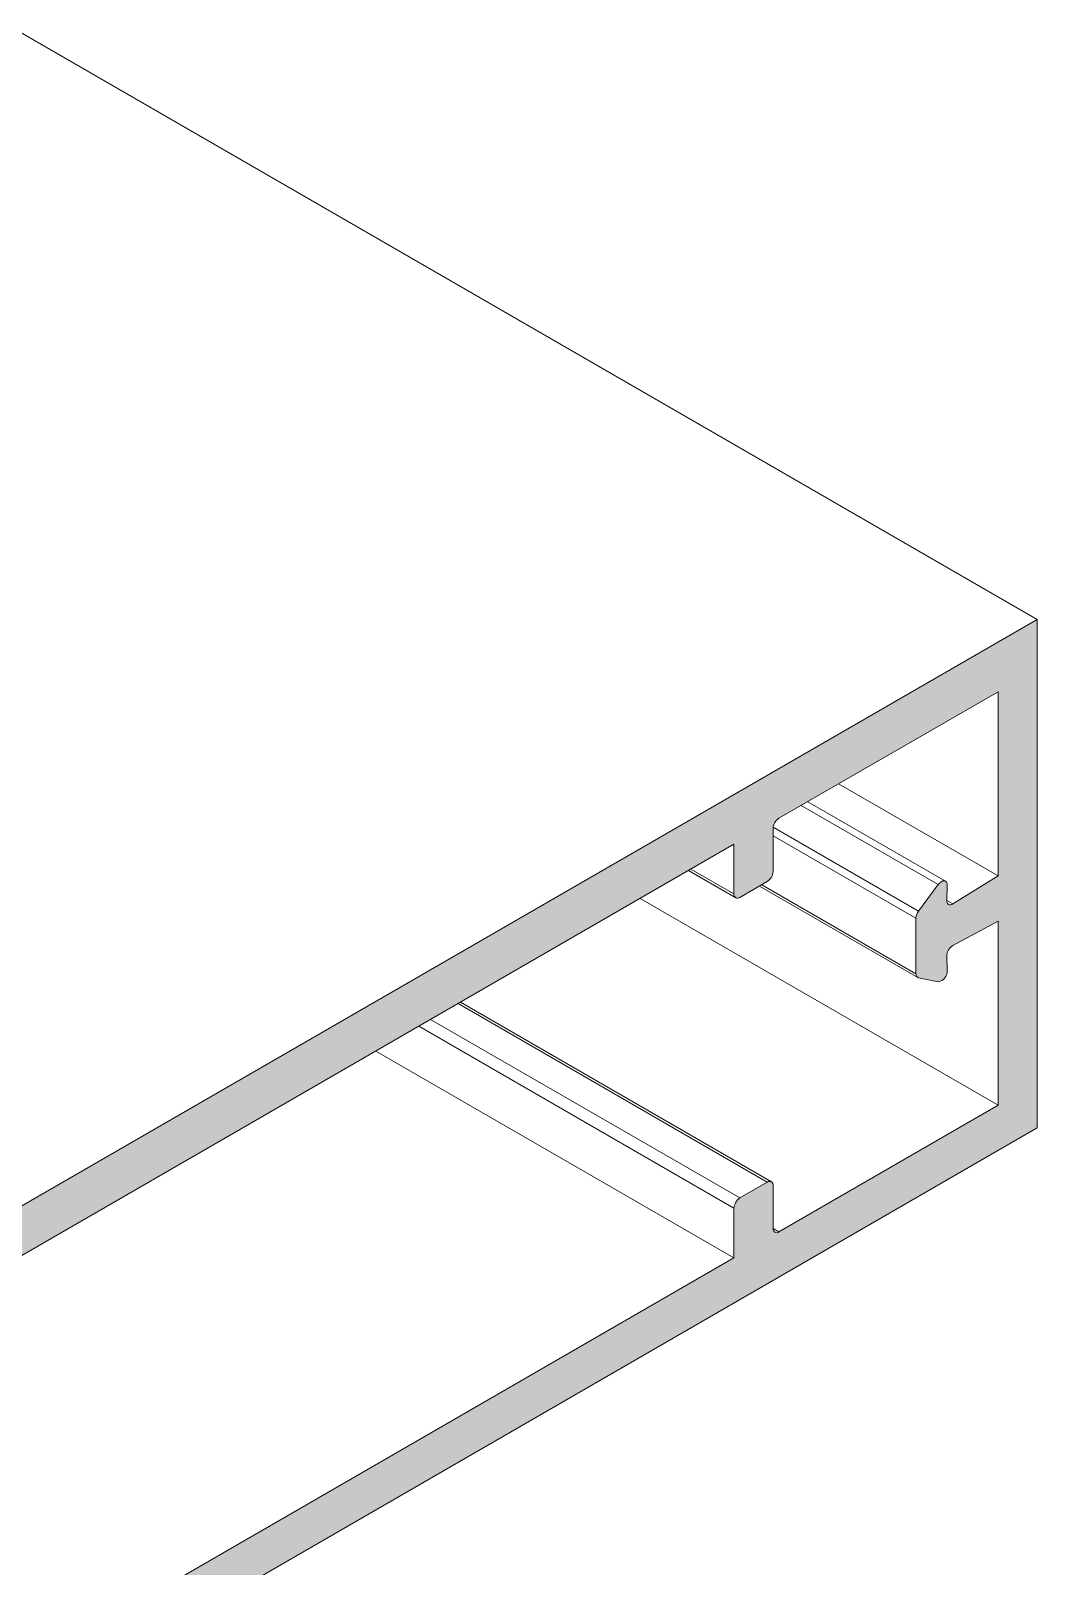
# Model space of a CAD drawing. Header units: millimetres. Extents: x 12 to 3612, y 18 to 315.
# Drawn here: x 427.35 to 447.72, y 97.97 to 129.04 of the extents above; entities that cross this region are included whole.
import ezdxf

# ---------------------------------------------------------------- set-up
doc = ezdxf.new("R2010")
doc.units = ezdxf.units.MM
doc.linetypes.add('SLD-Katı', pattern=[0])

# ---------------------------------------------------------------- blocks, each defined once
blk = doc.blocks.new('MN50ICV_F.G.')
h = blk.add_hatch(color=253)
h.paths.add_polyline_path([(-56.73, 383.815), (-14.748, 408.05), (-14.748, 418.341), (-47.462, 399.455, -0.689991), (-47.581, 399.524), (-47.581, 400.415, -0.080528), (-47.581, 400.439), (-47.581, 402.588), (-49.125, 401.696, 0.243685), (-49.244, 401.491), (-49.244, 400.85, 0.690003), (-49.125, 400.782), (-48.571, 401.102, -0.689911), (-48.452, 401.033), (-48.452, 399.387, -0.243738), (-48.571, 399.181), (-51.175, 397.677, -0.267451), (-51.259, 397.669), (-52.685, 398.492), (-52.706, 398.513), (-52.718, 398.544), (-52.719, 398.583), (-52.711, 398.627), (-52.693, 398.672), (-52.667, 398.714), (-52.636, 398.749), (-52.601, 398.775), (-52.532, 398.815, 0.243738), (-52.413, 399.021), (-52.413, 399.661, 0.689868), (-52.532, 399.73), (-59.152, 395.908, 0.127991), (-59.236, 395.82), (-59.76, 394.911, -0.128103), (-59.844, 394.822), (-60.175, 394.631, -0.689991), (-60.294, 394.7), (-60.294, 394.746, 0.690003), (-60.413, 394.814), (-60.571, 394.723, 0.243738), (-60.69, 394.517), (-60.69, 394.162), (-60.69, 394.146, 0.215657), (-60.655, 394.085), (-60.527, 394.011, 0.267528), (-60.443, 394.02), (-59.681, 394.46), (-59.245, 394.755), (-59.181, 394.793), (-59.117, 394.818), (-59.06, 394.829), (-58.94, 395.116), (-58.814, 394.96), (-58.465, 395.161), (-58.465, 394.384), (-58.346, 394.315), (-58.465, 394.11), (-58.465, 393.332), (-58.591, 393.031), (-58.717, 393.186), (-59.04, 393, -0.062229), (-59.201, 392.864), (-59.304, 392.619), (-59.415, 392.757), (-59.681, 392.63), (-60.443, 392.19, 0.127991), (-60.527, 392.101), (-60.655, 391.879, 0.128039), (-60.69, 391.762), (-60.69, 391.407), (-60.69, 391.384, 0.577245), (-60.571, 391.339), (-60.413, 391.43, 0.243735), (-60.294, 391.636), (-60.294, 391.682, -0.243734), (-60.175, 391.887), (-59.844, 392.078, -0.267708), (-59.76, 392.087), (-59.235, 391.783), (-59.211, 391.775), (-59.184, 391.775), (-59.154, 391.783), (-59.123, 391.799), (-59.093, 391.823), (-59.065, 391.852), (-59.039, 391.887), (-59.018, 391.925), (-58.9, 392.17), (-58.882, 392.197), (-58.861, 392.222), (-58.839, 392.243), (-58.816, 392.259), (-58.793, 392.269), (-58.77, 392.274), (-58.75, 392.274), (-58.732, 392.267), (-58.583, 392.181), (-58.565, 392.174), (-58.544, 392.174), (-58.522, 392.179), (-58.499, 392.189), (-58.476, 392.205), (-58.453, 392.226), (-58.433, 392.251), (-58.415, 392.278), (-58.266, 392.536), (-58.248, 392.563), (-58.228, 392.588), (-58.205, 392.608), (-58.182, 392.625), (-58.159, 392.635), (-58.137, 392.64), (-58.116, 392.639), (-58.098, 392.633), (-57.949, 392.547), (-57.931, 392.54), (-57.911, 392.539), (-57.888, 392.544), (-57.865, 392.555), (-57.842, 392.571), (-57.82, 392.592), (-57.799, 392.616), (-57.781, 392.644), (-57.632, 392.902), (-57.614, 392.929), (-57.594, 392.954), (-57.572, 392.974), (-57.548, 392.99), (-57.525, 393.001), (-57.503, 393.006), (-57.482, 393.005), (-57.464, 392.999), (-57.316, 392.913), (-57.298, 392.906), (-57.277, 392.905), (-57.255, 392.91), (-57.232, 392.921), (-57.208, 392.937), (-57.186, 392.958), (-57.166, 392.982), (-57.147, 393.01), (-56.999, 393.267), (-56.981, 393.295), (-56.96, 393.319), (-56.938, 393.34), (-56.915, 393.356), (-56.891, 393.367), (-56.869, 393.372), (-56.849, 393.371), (-56.831, 393.364), (-56.682, 393.279), (-56.664, 393.272), (-56.643, 393.271), (-56.621, 393.276), (-56.598, 393.287), (-56.575, 393.303), (-56.552, 393.324), (-56.532, 393.348), (-56.514, 393.376), (-56.365, 393.633), (-56.347, 393.661), (-56.326, 393.685), (-56.304, 393.706), (-56.281, 393.722), (-56.258, 393.733), (-56.236, 393.738), (-56.215, 393.737), (-56.197, 393.73), (-56.048, 393.644), (-56.03, 393.638), (-56.01, 393.637), (-55.987, 393.642), (-55.964, 393.653), (-55.941, 393.669), (-55.919, 393.689), (-55.898, 393.714), (-55.88, 393.741), (-55.734, 393.994), (-55.066, 394.379), (-55.066, 392.23), (-54.947, 392.161), (-55.066, 391.955), (-55.066, 389.486), (-56.136, 388.868), (-56.136, 389.554), (-56.334, 389.44, 0.243721), (-56.73, 388.754), (-56.73, 387.474), (-56.695, 387.036), (-56.254, 387.291), (-56.254, 388.022), (-55.462, 388.48), (-55.066, 388.251), (-55.066, 387.199), (-54.947, 387.13), (-55.066, 386.925), (-55.066, 385.415), (-56.254, 384.729), (-56.254, 385.461), (-56.695, 385.207), (-56.73, 384.73)])
h.paths.add_polyline_path([(-54.155, 386.216), (-54.155, 394.585), (-20.887, 413.791), (-20.887, 412.784, 0.689997), (-20.768, 412.716), (-20.214, 413.036, 0.243736), (-20.095, 413.242), (-20.095, 414.111, -0.243733), (-19.976, 414.316), (-15.54, 416.877), (-15.54, 413.15), (-16.458, 412.583, -0.722332), (-16.581, 412.654), (-16.571, 412.961), (-16.575, 412.997), (-16.587, 413.025), (-16.607, 413.043), (-16.633, 413.051), (-16.663, 413.047), (-16.695, 413.032), (-16.727, 413.006), (-16.757, 412.973), (-17.151, 412.438, 0.153974), (-17.204, 412.294), (-17.204, 411.171, 0.368494), (-17.151, 411.087), (-16.757, 411.007, 0.390874), (-16.571, 411.233), (-16.581, 411.53, -0.256297), (-16.458, 411.742), (-15.54, 412.235), (-15.54, 408.508), (-19.976, 405.947, -0.689995), (-20.095, 406.016), (-20.095, 406.885, 0.689991), (-20.214, 406.953), (-20.768, 406.633, 0.243733), (-20.887, 406.427), (-20.887, 405.421)], flags=16)
h.paths.add_polyline_path([(-57.673, 393.798), (-57.673, 395.619), (-57.321, 395.822), (-57.198, 396.122), (-57.083, 395.959), (-56.608, 396.233), (-56.487, 396.527), (-56.366, 396.373), (-55.895, 396.645), (-55.774, 396.939), (-55.653, 396.785), (-55.182, 397.057), (-55.061, 397.35), (-54.94, 397.196), (-54.586, 397.401), (-54.388, 397.744), (-54.057, 397.935, -0.267551), (-53.973, 397.943), (-52.231, 396.937), (-52.21, 396.916), (-52.198, 396.885), (-52.196, 396.846), (-52.205, 396.802), (-52.223, 396.757), (-52.249, 396.715), (-52.28, 396.68), (-52.315, 396.654), (-54.388, 395.457), (-54.586, 395.571), (-55.297, 395.161), (-55.415, 394.855), (-55.534, 395.024), (-56.009, 394.75), (-56.128, 394.443), (-56.247, 394.612), (-56.722, 394.338), (-56.841, 394.032), (-56.96, 394.201), (-57.44, 393.924), (-57.554, 393.629)], flags=16)
h.paths.add_polyline_path([(-59.681, 394.46), (-59.066, 394.814), (-59.06, 394.829), (-59.117, 394.818), (-59.181, 394.793), (-59.245, 394.755)], flags=16)
h.paths.add_polyline_path([(-59.681, 392.63), (-59.415, 392.757), (-59.43, 392.775)], flags=16)
h.paths.add_polyline_path([(-59.201, 392.864, 0.062229), (-59.04, 393), (-59.178, 392.921)], flags=16)
at = {"color": 7, "linetype": 'SLD-Katı', "lineweight": 15, "ltscale": 10}
for p, q in [((-35.382, 430.252), (-14.748, 418.341)), ((-47.462, 399.455), (-14.748, 418.341)), ((-14.748, 418.341), (-14.748, 408.05)), ((-19.976, 414.316), (-15.54, 416.877)), ((-15.54, 416.877), (-15.54, 413.15)), ((-18.769, 415.013), (-15.54, 413.15)), ((-16.606, 413.043), (-19.394, 414.652)), ((-20.095, 414.111), (-20.095, 413.242)), ((-54.155, 394.585), (-20.887, 413.791)), ((-20.887, 413.791), (-20.887, 412.784)), ((-21.808, 413.259), (-20.852, 412.707)), ((-20.768, 412.716), (-20.214, 413.036)), ((-20.373, 412.944), (-17.169, 411.094)), ((-16.757, 412.973), (-17.151, 412.438)), ((-16.581, 412.654), (-16.571, 412.961)), ((-15.54, 413.15), (-16.458, 412.583)), ((-22.789, 412.692), (-15.54, 408.508)), ((-17.204, 412.294), (-17.204, 411.171)), ((-16.458, 411.742), (-15.54, 412.235)), ((-15.54, 412.235), (-15.54, 408.508)), ((-16.571, 411.233), (-16.581, 411.53)), ((-17.151, 411.087), (-16.757, 411.007)), ((-20.13, 406.961), (-26.423, 410.595)), ((-20.887, 405.421), (-28.136, 409.606)), ((-19.976, 405.947), (-15.54, 408.508)), ((-14.748, 408.05), (-56.73, 383.815)), ((-20.768, 406.633), (-20.214, 406.953)), ((-20.095, 406.016), (-20.095, 406.885)), ((-20.887, 405.421), (-20.887, 406.427)), ((-54.155, 386.216), (-20.887, 405.421))]:
    blk.add_line(p, q, dxfattribs=at)
at = {"color": 8, "linetype": 'SLD-Katı', "lineweight": 15, "ltscale": 10}
for p, q in [((-19.53, 414.574), (-16.757, 412.973)), ((-20.095, 413.963), (-17.204, 412.294)), ((-20.093, 414.136), (-17.151, 412.438)), ((-21.758, 413.287), (-20.887, 412.784)), ((-20.324, 412.972), (-17.204, 411.171)), ((-16.581, 412.654), (-16.458, 412.583)), ((-26.472, 410.566), (-20.214, 406.953)), ((-27.027, 410.246), (-20.768, 406.633)), ((-27.264, 410.109), (-20.887, 406.427)), ((-20.095, 406.016), (-19.976, 405.947))]:
    blk.add_line(p, q, dxfattribs=at)
at = {"color": 7, "linetype": 'SLD-Katı', "lineweight": 15, "ltscale": 10, "flags": 128}
blk.add_lwpolyline([(-16.571, 412.961), (-16.575, 412.997), (-16.587, 413.025), (-16.607, 413.043), (-16.633, 413.051), (-16.663, 413.047), (-16.695, 413.032), (-16.727, 413.006), (-16.757, 412.973)], dxfattribs=at)
at = {"color": 7, "linetype": 'SLD-Katı', "lineweight": 15, "ltscale": 100}
for centre, radius, start, end in [((-19.837, 414.099), 0.258, 122.6055, 177.3966), ((-20.353, 413.253), 0.258, 302.6036, 357.3954), ((-20.815, 412.773), 0.0734, 170.7851, 309.2073), ((-16.507, 412.639), 0.0747, 168.3135, 311.6806), ((-16.949, 412.283), 0.255, 142.5034, 177.5168), ((-16.325, 411.524), 0.255, 121.2502, 178.7513), ((-17.129, 411.159), 0.076, 171.6344, 252.5484), ((-16.786, 411.221), 0.215, 277.9013, 3.2981), ((-20.167, 406.896), 0.0734, 350.7806, 129.2019), ((-20.629, 406.416), 0.258, 122.6055, 177.3967), ((-20.022, 406.004), 0.0734, 170.7853, 309.2073)]:
    blk.add_arc(centre, radius, start, end, dxfattribs=at)

msp = doc.modelspace()

# ---------------------------------------------------------------- block references
msp.add_blockref('MN50ICV_F.G.', (462.471, -301.211))
msp.add_blockref('MN50ICV_F.G.', (462.471, -301.211))

doc.saveas('drawing.dxf')
